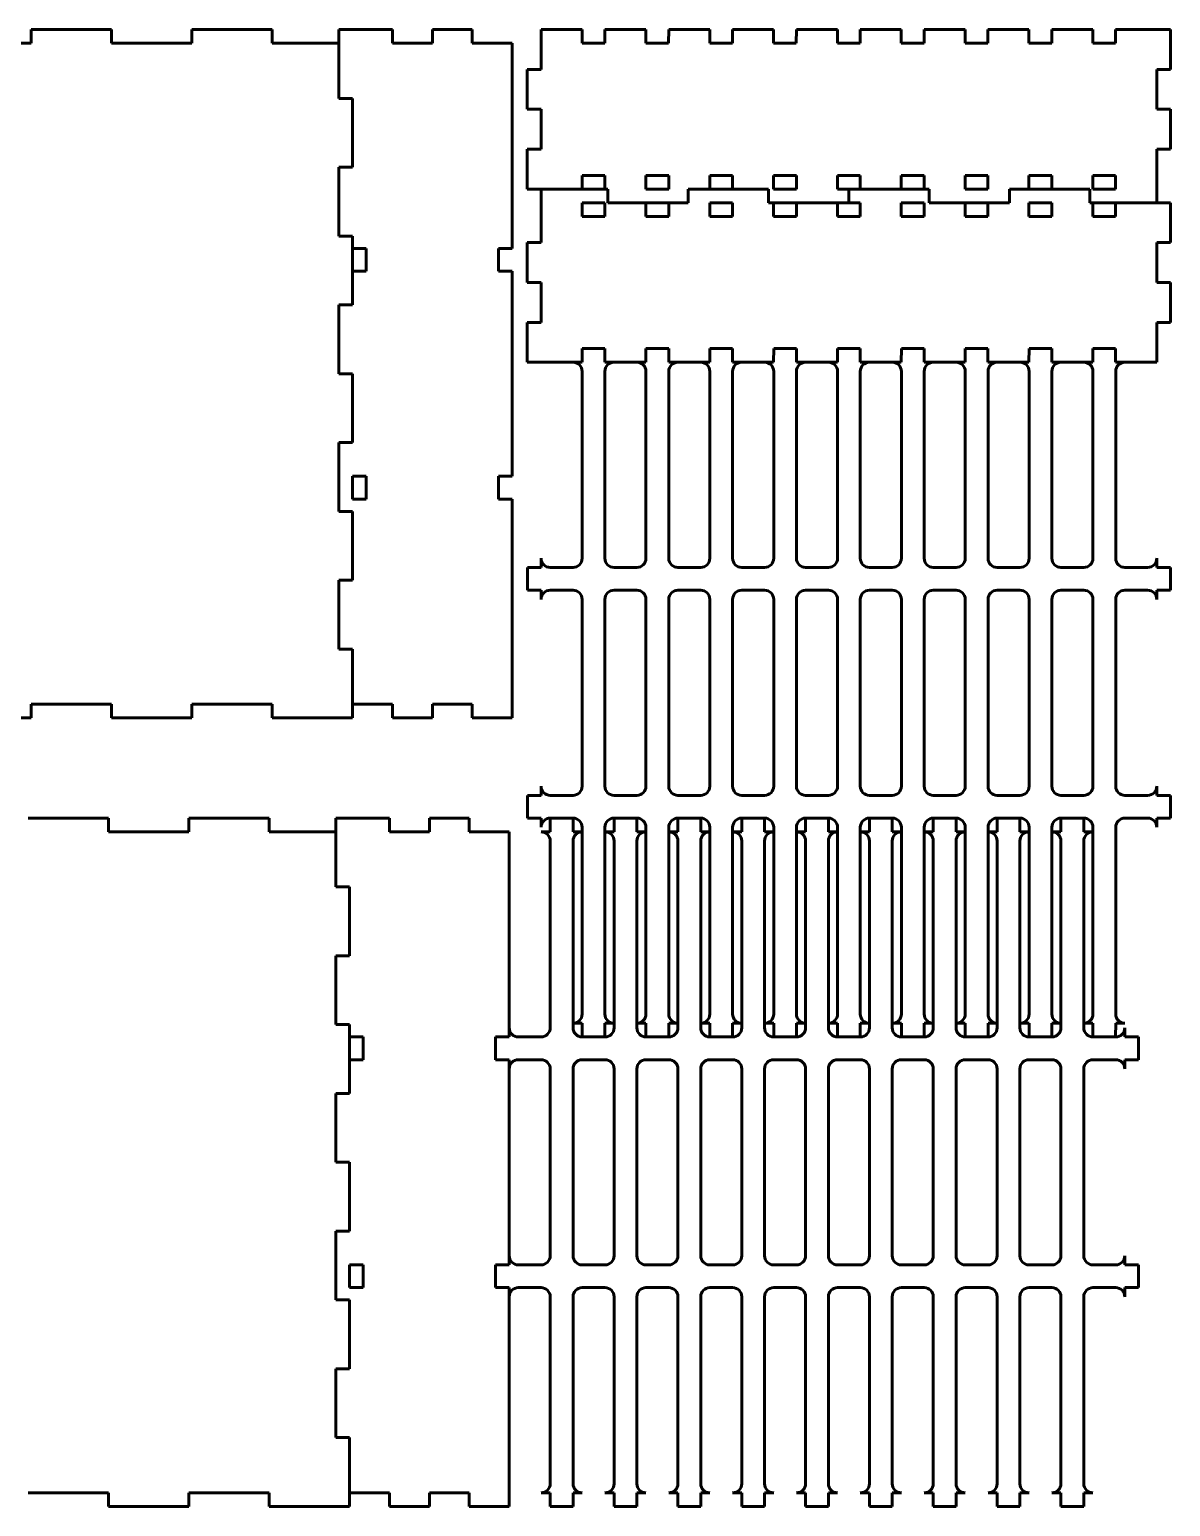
# Model space of a CAD drawing. Header units: millimetres. Extents: x -30 to 2296, y -1192 to 399.
# Drawn here: x 1696 to 2196, y -347 to 301 of the extents above; entities that cross this region are included whole.
import ezdxf

# ---------------------------------------------------------------- set-up
doc = ezdxf.new("R2010")
doc.units = ezdxf.units.MM
doc.linetypes.add('K5LT_BASIC', pattern=[0])

msp = doc.modelspace()

# ---------------------------------------------------------------- linework, layer by layer
at = {"color": 143, "linetype": 'K5LT_BASIC', "lineweight": 60, "true_color": 0x33acca}
for p, q in [((1696.575, 301), (1696.575, 295)), ((1696.575, 301), (1701.575, 301)), ((1719.575, 301), (1701.575, 301)), ((1719.575, 301), (1729.575, 301)), ((1731.825, 301), (1729.575, 301)), ((1731.825, 301), (1731.825, 295)), ((1767.075, 301), (1767.075, 295)), ((1775.575, 301), (1767.075, 301)), ((1775.575, 301), (1785.575, 301)), ((1802.325, 301), (1785.575, 301)), ((1802.325, 295), (1802.325, 301)), ((1831.575, 301), (1831.575, 270.8)), ((1855.075, 301), (1831.575, 301)), ((1855.075, 301), (1855.075, 295)), ((1890.075, 301), (1872.575, 301)), ((1872.575, 301), (1872.575, 295)), ((1890.075, 301), (1890.075, 295)), ((1920.192, 301), (1938.192, 301)), ((1920.192, 301), (1920.192, 283.5)), ((1938.192, 301), (1938.192, 295)), ((1948.192, 301), (1948.192, 295)), ((1948.192, 301), (1966.192, 301)), ((1966.192, 301), (1966.192, 295)), ((1976.192, 301), (1976.157, 295)), ((1976.192, 301), (1994.192, 301)), ((1994.192, 301), (1994.192, 295)), ((2004.192, 301), (2004.192, 295)), ((2004.192, 301), (2022.192, 301)), ((2022.192, 301), (2022.192, 295)), ((2032.192, 301), (2032.157, 295)), ((2032.192, 301), (2050.192, 301)), ((2050.192, 301), (2050.192, 295)), ((2060.192, 301), (2060.192, 295)), ((2060.192, 301), (2078.192, 301)), ((2078.192, 301), (2078.192, 295)), ((2088.192, 301), (2088.157, 295)), ((2088.192, 301), (2106.192, 301)), ((2106.192, 301), (2106.192, 295)), ((2116.192, 301), (2116.192, 295)), ((2116.192, 301), (2134.192, 301)), ((2134.192, 301), (2134.192, 295)), ((2144.192, 301), (2144.192, 295)), ((2144.192, 301), (2162.192, 301)), ((2162.192, 301), (2162.192, 295)), ((2172.192, 301), (2196.192, 301)), ((2172.192, 301), (2172.192, 295)), ((2196.192, 301), (2196.192, 283.5)), ((1661.325, 295), (1696.575, 295)), ((1731.825, 295), (1767.075, 295)), ((1802.325, 295), (1831.575, 295)), ((1872.575, 295), (1855.075, 295)), ((1907.575, 295), (1890.075, 295)), ((1907.575, 295), (1907.575, 205)), ((1938.192, 295), (1948.192, 295)), ((1966.192, 295), (1976.157, 295)), ((1994.192, 295), (2004.192, 295)), ((2022.192, 295), (2032.157, 295)), ((2050.192, 295), (2060.192, 295)), ((2078.192, 295), (2088.157, 295)), ((2106.192, 295), (2116.192, 295)), ((2134.192, 295), (2144.192, 295)), ((2162.192, 295), (2172.192, 295)), ((1914.192, 266), (1914.192, 283.5)), ((1920.192, 283.5), (1914.192, 283.5)), ((2190.192, 266), (2190.192, 283.5)), ((2190.192, 283.5), (2196.192, 283.5)), ((1831.575, 270.8), (1837.575, 270.8)), ((1914.192, 266), (1920.192, 266)), ((1920.192, 248.5), (1920.192, 266)), ((2190.192, 266), (2196.192, 266)), ((2196.192, 266), (2196.192, 248.5)), ((1914.192, 231), (1914.192, 248.5)), ((1920.192, 248.5), (1914.192, 248.5)), ((2190.192, 231), (2190.192, 248.5)), ((2190.192, 248.5), (2196.192, 248.5)), ((1837.575, 240.6), (1831.575, 240.6)), ((1831.575, 240.6), (1831.575, 210.4)), ((1948.192, 237), (1938.192, 237)), ((1938.192, 231), (1938.192, 237)), ((1948.192, 231), (1948.192, 237)), ((1976.192, 237), (1966.192, 237)), ((1966.192, 237), (1966.192, 231)), ((1976.192, 231), (1976.192, 237)), ((2004.192, 237), (1994.192, 237)), ((1994.192, 237), (1994.192, 231)), ((2004.192, 231), (2004.192, 237)), ((2032.192, 237), (2022.192, 237)), ((2022.192, 237), (2022.192, 231)), ((2032.192, 231), (2032.192, 237)), ((2060.192, 237), (2050.192, 237)), ((2050.192, 237), (2050.192, 231)), ((2060.192, 231), (2060.192, 237)), ((2088.192, 237), (2078.192, 237)), ((2078.192, 237), (2078.192, 231)), ((2088.192, 231), (2088.192, 237)), ((2116.192, 237), (2106.192, 237)), ((2106.192, 237), (2106.192, 231)), ((2116.192, 231), (2116.192, 237)), ((2144.192, 237), (2134.192, 237)), ((2134.192, 237), (2134.192, 231)), ((2144.192, 231), (2144.192, 237)), ((2172.192, 237), (2162.192, 237)), ((2162.192, 237), (2162.192, 231)), ((2172.192, 231), (2172.192, 237)), ((1914.192, 231), (1938.192, 231)), ((1920.192, 225), (1920.192, 231)), ((1948.192, 231), (1938.192, 231)), ((1948.192, 231), (1949.442, 231)), ((1949.442, 231), (1949.442, 225)), ((1966.192, 231), (1976.192, 231)), ((1984.692, 231), (1984.692, 225)), ((1984.692, 231), (1994.192, 231)), ((2004.192, 231), (1994.192, 231)), ((2004.192, 231), (2019.942, 231)), ((2019.942, 231), (2019.942, 225)), ((2022.192, 231), (2032.192, 231)), ((2050.192, 231), (2055.192, 231)), ((2055.192, 231), (2055.192, 225)), ((2060.192, 231), (2055.192, 231)), ((2060.192, 231), (2078.192, 231)), ((2088.192, 231), (2078.192, 231)), ((2088.192, 231), (2090.442, 231)), ((2090.442, 231), (2090.442, 225)), ((2106.192, 231), (2116.192, 231)), ((2125.692, 231), (2125.692, 225)), ((2125.692, 231), (2134.192, 231)), ((2144.192, 231), (2134.192, 231)), ((2144.192, 231), (2160.942, 231)), ((2160.942, 225), (2160.942, 231)), ((2162.192, 231), (2172.192, 231)), ((2190.192, 231), (2190.192, 225)), ((1920.192, 225), (1920.192, 207.5)), ((1938.192, 225), (1938.192, 219)), ((1948.192, 225), (1938.192, 225)), ((1948.192, 219), (1948.192, 225)), ((1949.442, 225), (1984.692, 225)), ((1966.192, 225), (1966.192, 219)), ((1976.192, 219), (1976.192, 225)), ((1994.192, 225), (1994.192, 219)), ((2004.192, 225), (1994.192, 225)), ((2004.192, 219), (2004.192, 225)), ((2019.942, 225), (2055.192, 225)), ((2022.192, 225), (2022.192, 219)), ((2032.192, 219), (2032.192, 225)), ((2050.192, 225), (2050.192, 219)), ((2060.192, 225), (2055.192, 225)), ((2060.192, 219), (2060.192, 225)), ((2078.192, 225), (2078.192, 219)), ((2088.192, 225), (2078.192, 225)), ((2088.192, 219), (2088.192, 225)), ((2090.442, 225), (2125.692, 225)), ((2106.192, 225), (2106.192, 219)), ((2116.192, 219), (2116.192, 225)), ((2134.192, 225), (2134.192, 219)), ((2144.192, 225), (2134.192, 225)), ((2144.192, 219), (2144.192, 225)), ((2190.192, 225), (2160.942, 225)), ((2162.192, 225), (2162.192, 219)), ((2172.192, 225), (2172.192, 219)), ((2196.192, 225), (2190.192, 225)), ((2196.192, 225), (2196.192, 207.5)), ((1938.192, 219), (1948.192, 219)), ((1966.192, 219), (1976.192, 219)), ((1994.192, 219), (2004.192, 219)), ((2022.192, 219), (2032.192, 219)), ((2050.192, 219), (2060.192, 219)), ((2078.192, 219), (2088.192, 219)), ((2106.192, 219), (2116.192, 219)), ((2134.192, 219), (2144.192, 219)), ((2162.192, 219), (2172.192, 219)), ((1837.575, 210.4), (1831.575, 210.4)), ((1920.192, 207.5), (1914.192, 207.5)), ((1914.192, 190), (1914.192, 207.5)), ((2190.192, 207.5), (2190.192, 190)), ((2190.192, 207.5), (2196.192, 207.5)), ((1837.575, 205), (1843.575, 205)), ((1837.575, 205), (1837.575, 195)), ((1843.575, 205), (1843.575, 195)), ((1907.575, 205), (1901.575, 205)), ((1901.575, 205), (1901.575, 195)), ((1843.575, 195), (1837.575, 195)), ((1901.575, 195), (1907.575, 195)), ((1907.575, 195), (1907.575, 105)), ((1920.192, 190), (1914.192, 190)), ((1920.192, 190), (1920.192, 172.5)), ((2196.192, 190), (2190.192, 190)), ((2196.192, 190), (2196.192, 172.5)), ((1837.575, 180.2), (1831.575, 180.2)), ((1831.575, 180.2), (1831.575, 150)), ((1914.192, 155), (1914.192, 172.5)), ((1920.192, 172.5), (1914.192, 172.5)), ((2190.192, 155), (2190.192, 172.5)), ((2190.192, 172.5), (2196.192, 172.5)), ((1948.192, 161), (1938.192, 161)), ((1938.192, 155), (1938.192, 161)), ((1948.192, 155), (1948.192, 161)), ((1966.192, 155), (1966.192, 161)), ((1976.192, 161), (1966.192, 161)), ((1976.192, 155), (1976.192, 161)), ((1994.192, 155), (1994.192, 161)), ((2004.192, 161), (1994.192, 161)), ((2004.192, 155), (2004.192, 161)), ((2022.192, 155), (2022.226, 161)), ((2032.192, 161), (2022.226, 161)), ((2032.192, 155), (2032.192, 161)), ((2050.192, 155), (2050.192, 161)), ((2060.192, 161), (2050.192, 161)), ((2060.192, 155), (2060.192, 161)), ((2078.192, 155), (2078.226, 161)), ((2088.192, 161), (2078.226, 161)), ((2088.192, 155), (2088.192, 161)), ((2106.192, 155), (2106.192, 161)), ((2116.192, 161), (2106.192, 161)), ((2116.192, 155), (2116.192, 161)), ((2134.192, 155), (2134.226, 161)), ((2144.192, 161), (2134.226, 161)), ((2144.192, 155), (2144.192, 161)), ((2162.192, 155), (2162.192, 161)), ((2172.192, 161), (2162.192, 161)), ((2172.192, 155), (2172.192, 161)), ((1831.575, 150), (1837.575, 150)), ((1938.192, 155), (1914.192, 155)), ((1966.192, 155), (1948.192, 155)), ((1994.192, 155), (1976.192, 155)), ((2022.192, 155), (2004.192, 155)), ((2050.192, 155), (2032.192, 155)), ((2078.192, 155), (2060.192, 155)), ((2106.192, 155), (2088.192, 155)), ((2134.192, 155), (2116.192, 155)), ((2162.192, 155), (2144.192, 155)), ((2190.192, 155), (2172.192, 155)), ((1837.575, 119.8), (1831.575, 119.8)), ((1831.575, 119.8), (1831.575, 89.6)), ((1837.575, 95), (1837.575, 105)), ((1837.575, 105), (1843.575, 105)), ((1843.575, 105), (1843.575, 95)), ((1907.575, 105), (1901.575, 105)), ((1901.575, 105), (1901.575, 95)), ((1843.575, 95), (1837.575, 95)), ((1907.575, 95), (1901.575, 95)), ((1907.575, 95), (1907.575, -1)), ((1831.575, 89.6), (1837.575, 89.6)), ((1914.226, 65), (1920.226, 65)), ((1914.226, 65), (1914.226, 55)), ((2190.226, 65), (2196.226, 65)), ((2196.226, 65), (2196.226, 55)), ((1837.575, 59.4), (1831.575, 59.4)), ((1831.575, 59.4), (1831.575, 29.2)), ((1914.226, 55), (1920.226, 55)), ((2190.226, 55), (2196.226, 55)), ((1831.575, 29.2), (1837.575, 29.2)), ((1731.825, 5), (1696.575, 5)), ((1696.575, -1), (1696.575, 5)), ((1731.825, -1), (1731.825, 5)), ((1802.325, 5), (1767.075, 5)), ((1767.075, -1), (1767.075, 5)), ((1802.325, -1), (1802.325, 5)), ((1855.075, 5), (1837.575, 5)), ((1855.075, -1), (1855.075, 5)), ((1872.575, -1), (1872.575, 5)), ((1872.575, 5), (1890.075, 5)), ((1890.075, 5), (1890.075, -1)), ((1691.575, -1), (1696.575, -1)), ((1747.575, -1), (1731.825, -1)), ((1747.575, -1), (1757.575, -1)), ((1767.075, -1), (1757.575, -1)), ((1803.575, -1), (1802.325, -1)), ((1803.575, -1), (1813.575, -1)), ((1837.575, -1), (1813.575, -1)), ((1872.575, -1), (1855.075, -1)), ((1907.575, -1), (1890.075, -1)), ((1914.226, -35), (1920.226, -35)), ((1914.226, -35), (1920.226, -35)), ((1914.226, -45), (1914.226, -35)), ((2190.226, -35), (2196.226, -35)), ((2196.226, -35), (2196.226, -45)), ((1700.226, -45), (1695.226, -45)), ((1700.226, -45), (1718.226, -45)), ((1728.226, -45), (1718.226, -45)), ((1728.226, -45), (1730.476, -45)), ((1730.476, -45), (1730.476, -51)), ((1765.726, -45), (1765.726, -51)), ((1765.726, -45), (1774.226, -45)), ((1784.226, -45), (1774.226, -45)), ((1784.226, -45), (1800.976, -45)), ((1800.976, -51), (1800.976, -45)), ((1830.226, -45), (1830.226, -75.2)), ((1853.726, -45), (1830.226, -45)), ((1853.726, -51), (1853.726, -45)), ((1888.726, -45), (1871.226, -45)), ((1871.226, -45), (1871.226, -51)), ((1888.726, -51), (1888.726, -45)), ((1914.226, -45), (1920.226, -45)), ((1914.226, -45), (1920.226, -45)), ((1924.226, -45), (1924.226, -51)), ((1924.226, -45), (1924.226, -51)), ((1934.226, -45), (1934.226, -51)), ((1934.226, -45), (1934.226, -51)), ((1952.226, -45), (1952.226, -51)), ((1952.226, -45), (1952.226, -51)), ((1962.226, -45), (1962.192, -51)), ((1962.226, -45), (1962.192, -51)), ((1980.226, -45), (1980.226, -51)), ((1980.226, -45), (1980.226, -51)), ((1990.226, -45), (1990.226, -51)), ((1990.226, -45), (1990.226, -51)), ((2008.226, -45), (2008.226, -51)), ((2008.226, -45), (2008.226, -51)), ((2018.226, -45), (2018.226, -51)), ((2018.226, -45), (2018.226, -51)), ((2036.226, -45), (2036.226, -51)), ((2046.226, -45), (2046.226, -51)), ((2064.226, -45), (2064.226, -51)), ((2074.226, -45), (2074.192, -51)), ((2092.226, -45), (2092.226, -51)), ((2102.226, -45), (2102.226, -51)), ((2120.226, -45), (2120.226, -51)), ((2130.226, -45), (2130.226, -51)), ((2148.226, -45), (2148.226, -51)), ((2158.226, -45), (2158.192, -51)), ((2190.226, -45), (2196.226, -45)), ((1730.476, -51), (1765.726, -51)), ((1830.226, -51), (1800.976, -51)), ((1871.226, -51), (1853.726, -51)), ((1906.226, -51), (1888.726, -51)), ((1906.226, -141), (1906.226, -51)), ((1966.226, -51), (1962.192, -51)), ((2078.226, -51), (2074.192, -51)), ((2162.226, -51), (2158.192, -51)), ((1830.226, -75.2), (1836.226, -75.2)), ((1830.226, -105.4), (1836.226, -105.4)), ((1830.226, -105.4), (1830.226, -135.6)), ((1830.226, -135.6), (1836.226, -135.6)), ((1938.226, -135), (1938.226, -141)), ((1948.226, -135), (1948.226, -141)), ((1966.226, -135), (1966.226, -141)), ((1976.226, -135), (1976.192, -141)), ((1994.226, -135), (1994.226, -141)), ((2004.226, -135), (2004.226, -141)), ((2022.226, -135), (2022.226, -141)), ((2032.226, -135), (2032.192, -141)), ((2050.226, -135), (2050.226, -141)), ((2060.226, -135), (2060.226, -141)), ((2078.226, -135), (2078.226, -141)), ((2088.226, -135), (2088.192, -141)), ((2106.226, -135), (2106.226, -141)), ((2116.226, -135), (2116.226, -141)), ((2134.226, -135), (2134.226, -141)), ((2144.226, -135), (2144.226, -141)), ((2162.226, -135), (2162.226, -141)), ((2172.226, -135), (2172.192, -141)), ((1836.226, -141), (1842.226, -141)), ((1836.226, -151), (1836.226, -141)), ((1842.226, -141), (1842.226, -151)), ((1906.226, -141), (1900.226, -141)), ((1900.226, -151), (1900.226, -141)), ((2176.226, -141), (2182.226, -141)), ((2182.226, -151), (2182.226, -141)), ((1842.226, -151), (1836.226, -151)), ((1900.226, -151), (1906.226, -151)), ((1906.226, -241), (1906.226, -151)), ((2176.226, -151), (2182.226, -151)), ((1830.226, -165.8), (1836.226, -165.8)), ((1830.226, -165.8), (1830.226, -196)), ((1830.226, -196), (1836.226, -196)), ((1836.226, -226.2), (1830.226, -226.2)), ((1830.226, -226.2), (1830.226, -256.4)), ((1836.226, -251), (1836.226, -241)), ((1836.226, -241), (1842.226, -241)), ((1842.226, -241), (1842.226, -251)), ((1900.226, -251), (1900.226, -241)), ((1900.226, -241), (1906.226, -241)), ((2176.226, -241), (2182.226, -241)), ((2182.226, -251), (2182.226, -241)), ((1842.226, -251), (1836.226, -251)), ((1906.226, -251), (1900.226, -251)), ((1906.226, -347), (1906.226, -251)), ((2176.226, -251), (2182.226, -251)), ((1830.226, -256.4), (1836.226, -256.4)), ((1830.226, -286.6), (1836.226, -286.6)), ((1830.226, -286.6), (1830.226, -316.8)), ((1836.226, -316.8), (1830.226, -316.8)), ((1730.476, -341), (1695.226, -341)), ((1730.476, -347), (1730.476, -341)), ((1800.976, -341), (1765.726, -341)), ((1765.726, -347), (1765.726, -341)), ((1800.976, -347), (1800.976, -341)), ((1836.226, -341), (1853.726, -341)), ((1853.726, -347), (1853.726, -341)), ((1871.226, -341), (1888.726, -341)), ((1871.226, -341), (1871.226, -347)), ((1888.726, -347), (1888.726, -341)), ((1924.226, -341), (1924.226, -347)), ((1934.226, -341), (1934.226, -347)), ((1952.226, -341), (1952.226, -347)), ((1962.226, -341), (1962.192, -347)), ((1980.226, -341), (1980.226, -347)), ((1990.226, -341), (1990.226, -347)), ((2008.226, -341), (2008.226, -347)), ((2018.226, -341), (2018.192, -347)), ((2036.226, -341), (2036.226, -347)), ((2046.226, -341), (2046.226, -347)), ((2064.226, -341), (2064.226, -347)), ((2074.226, -341), (2074.192, -347)), ((2092.226, -341), (2092.226, -347)), ((2102.226, -341), (2102.226, -347)), ((2120.226, -341), (2120.226, -347)), ((2130.226, -341), (2130.226, -347)), ((2148.226, -341), (2148.226, -347)), ((2158.226, -341), (2158.192, -347)), ((1730.476, -347), (1746.226, -347)), ((1756.226, -347), (1746.226, -347)), ((1756.226, -347), (1765.726, -347)), ((1800.976, -347), (1802.226, -347)), ((1812.226, -347), (1802.226, -347)), ((1812.226, -347), (1836.226, -347)), ((1871.226, -347), (1853.726, -347)), ((1906.226, -347), (1888.726, -347)), ((1924.226, -347), (1934.226, -347)), ((1952.226, -347), (1962.192, -347)), ((1980.226, -347), (1990.226, -347)), ((2008.226, -347), (2018.192, -347)), ((2036.226, -347), (2046.226, -347)), ((2064.226, -347), (2074.192, -347)), ((2092.226, -347), (2102.226, -347)), ((2120.226, -347), (2130.226, -347)), ((2148.226, -347), (2158.192, -347))]:
    msp.add_line(p, q, dxfattribs=at)
for points in [[(1837.575, 270.8), (1837.575, 240.6)], [(1837.575, 210.4), (1837.575, 205)], [(1837.575, 195), (1837.575, 180.2)], [(1837.575, 150), (1837.575, 119.8)], [(1938.226, 69), (1938.226, 151)], [(1948.226, 151), (1948.226, 69)], [(1966.226, 69), (1966.226, 151)], [(1976.226, 151), (1976.226, 69)], [(1994.226, 69), (1994.226, 151)], [(2004.226, 151), (2004.226, 69)], [(2022.226, 69), (2022.226, 151)], [(2032.226, 151), (2032.226, 69)], [(2050.226, 69), (2050.226, 151)], [(2060.226, 151), (2060.226, 69)], [(2078.226, 69), (2078.226, 151)], [(2088.226, 151), (2088.226, 69)], [(2106.226, 69), (2106.226, 151)], [(2116.226, 151), (2116.226, 69)], [(2134.226, 69), (2134.226, 151)], [(2144.226, 151), (2144.226, 69)], [(2162.226, 69), (2162.226, 151)], [(2172.226, 151), (2172.226, 69)], [(1837.575, 89.6), (1837.575, 59.4)], [(1920.226, 69), (1920.226, 65)], [(1924.226, 65), (1934.226, 65)], [(1952.226, 65), (1962.226, 65)], [(1980.226, 65), (1990.226, 65)], [(2008.226, 65), (2018.226, 65)], [(2036.226, 65), (2046.226, 65)], [(2064.226, 65), (2074.226, 65)], [(2092.226, 65), (2102.226, 65)], [(2120.226, 65), (2130.226, 65)], [(2148.226, 65), (2158.226, 65)], [(2176.226, 65), (2186.226, 65)], [(2190.226, 65), (2190.226, 69)], [(1920.226, 55), (1920.226, 51)], [(1934.226, 55), (1924.226, 55)], [(1962.226, 55), (1952.226, 55)], [(1990.226, 55), (1980.226, 55)], [(2018.226, 55), (2008.226, 55)], [(2046.226, 55), (2036.226, 55)], [(2074.226, 55), (2064.226, 55)], [(2102.226, 55), (2092.226, 55)], [(2130.226, 55), (2120.226, 55)], [(2158.226, 55), (2148.226, 55)], [(2186.226, 55), (2176.226, 55)], [(2190.226, 51), (2190.226, 55)], [(1938.226, -31), (1938.226, 51)], [(1948.226, 51), (1948.226, -31)], [(1966.226, -31), (1966.226, 51)], [(1976.226, 51), (1976.226, -31)], [(1994.226, -31), (1994.226, 51)], [(2004.226, 51), (2004.226, -31)], [(2022.226, -31), (2022.226, 51)], [(2032.226, 51), (2032.226, -31)], [(2050.226, -31), (2050.226, 51)], [(2060.226, 51), (2060.226, -31)], [(2078.226, -31), (2078.226, 51)], [(2088.226, 51), (2088.226, -31)], [(2106.226, -31), (2106.226, 51)], [(2116.226, 51), (2116.226, -31)], [(2134.226, -31), (2134.226, 51)], [(2144.226, 51), (2144.226, -31)], [(2162.226, -31), (2162.226, 51)], [(2172.226, 51), (2172.226, -31)], [(1837.575, 29.2), (1837.575, -1)], [(1920.226, -31), (1920.226, -35)], [(2190.226, -35), (2190.226, -31)], [(1924.226, -35), (1934.226, -35)], [(1952.226, -35), (1962.226, -35)], [(1980.226, -35), (1990.226, -35)], [(2008.226, -35), (2018.226, -35)], [(2036.226, -35), (2046.226, -35)], [(2064.226, -35), (2074.226, -35)], [(2092.226, -35), (2102.226, -35)], [(2120.226, -35), (2130.226, -35)], [(2148.226, -35), (2158.226, -35)], [(2176.226, -35), (2186.226, -35)], [(1920.226, -45), (1920.226, -49)], [(1934.226, -45), (1924.226, -45)], [(1962.226, -45), (1952.226, -45)], [(1990.226, -45), (1980.226, -45)], [(2018.226, -45), (2008.226, -45)], [(2046.226, -45), (2036.226, -45)], [(2074.226, -45), (2064.226, -45)], [(2102.226, -45), (2092.226, -45)], [(2130.226, -45), (2120.226, -45)], [(2158.226, -45), (2148.226, -45)], [(2186.226, -45), (2176.226, -45)], [(2190.226, -49), (2190.226, -45)], [(1924.226, -51), (1920.226, -51)], [(1938.226, -51), (1934.226, -51)], [(1938.226, -131), (1938.226, -49)], [(1948.226, -49), (1948.226, -131)], [(1952.226, -51), (1948.226, -51)], [(1966.226, -131), (1966.226, -49)], [(1976.226, -49), (1976.226, -131)], [(1980.226, -51), (1976.226, -51)], [(1994.226, -51), (1990.226, -51)], [(1994.226, -131), (1994.226, -49)], [(2004.226, -49), (2004.226, -131)], [(2008.226, -51), (2004.226, -51)], [(2022.226, -51), (2018.226, -51)], [(2022.226, -131), (2022.226, -49)], [(2032.226, -49), (2032.226, -131)], [(2036.226, -51), (2032.226, -51)], [(2050.226, -51), (2046.226, -51)], [(2050.226, -131), (2050.226, -49)], [(2060.226, -49), (2060.226, -131)], [(2064.226, -51), (2060.226, -51)], [(2078.226, -131), (2078.226, -49)], [(2088.226, -49), (2088.226, -131)], [(2092.226, -51), (2088.226, -51)], [(2106.226, -51), (2102.226, -51)], [(2106.226, -131), (2106.226, -49)], [(2116.226, -49), (2116.226, -131)], [(2120.226, -51), (2116.226, -51)], [(2134.226, -51), (2130.226, -51)], [(2134.226, -131), (2134.226, -49)], [(2144.226, -49), (2144.226, -131)], [(2148.226, -51), (2144.226, -51)], [(2162.226, -131), (2162.226, -49)], [(2172.226, -49), (2172.226, -131)], [(1924.226, -137), (1924.226, -55)], [(1934.226, -55), (1934.226, -137)], [(1952.226, -137), (1952.226, -55)], [(1962.226, -55), (1962.226, -137)], [(1980.226, -137), (1980.226, -55)], [(1990.226, -55), (1990.226, -137)], [(2008.226, -137), (2008.226, -55)], [(2018.226, -55), (2018.226, -137)], [(2036.226, -137), (2036.226, -55)], [(2046.226, -55), (2046.226, -137)], [(2064.226, -137), (2064.226, -55)], [(2074.226, -55), (2074.226, -137)], [(2092.226, -137), (2092.226, -55)], [(2102.226, -55), (2102.226, -137)], [(2120.226, -137), (2120.226, -55)], [(2130.226, -55), (2130.226, -137)], [(2148.226, -137), (2148.226, -55)], [(2158.226, -55), (2158.226, -137)], [(1836.226, -75.2), (1836.226, -105.4)], [(1836.226, -135.6), (1836.226, -141)], [(1934.226, -135), (1938.226, -135)], [(1948.226, -135), (1952.226, -135)], [(1962.226, -135), (1966.226, -135)], [(1976.226, -135), (1980.226, -135)], [(1990.226, -135), (1994.226, -135)], [(2004.226, -135), (2008.226, -135)], [(2018.226, -135), (2022.226, -135)], [(2032.226, -135), (2036.226, -135)], [(2046.226, -135), (2050.226, -135)], [(2060.226, -135), (2064.226, -135)], [(2074.226, -135), (2078.226, -135)], [(2088.226, -135), (2092.226, -135)], [(2102.226, -135), (2106.226, -135)], [(2116.226, -135), (2120.226, -135)], [(2130.226, -135), (2134.226, -135)], [(2144.226, -135), (2148.226, -135)], [(2158.226, -135), (2162.226, -135)], [(2172.226, -135), (2176.226, -135)], [(1910.226, -141), (1920.226, -141)], [(1938.226, -141), (1948.226, -141)], [(1966.226, -141), (1976.226, -141)], [(1994.226, -141), (2004.226, -141)], [(2022.226, -141), (2032.226, -141)], [(2050.226, -141), (2060.226, -141)], [(2078.226, -141), (2088.226, -141)], [(2106.226, -141), (2116.226, -141)], [(2134.226, -141), (2144.226, -141)], [(2162.226, -141), (2172.226, -141)], [(2176.226, -141), (2176.226, -137)], [(1836.226, -151), (1836.226, -165.8)], [(1920.226, -151), (1910.226, -151)], [(1924.226, -237), (1924.226, -155)], [(1934.226, -155), (1934.226, -237)], [(1948.226, -151), (1938.226, -151)], [(1952.226, -237), (1952.226, -155)], [(1962.226, -155), (1962.226, -237)], [(1976.226, -151), (1966.226, -151)], [(1980.226, -237), (1980.226, -155)], [(1990.226, -155), (1990.226, -237)], [(2004.226, -151), (1994.226, -151)], [(2008.226, -237), (2008.226, -155)], [(2018.226, -155), (2018.226, -237)], [(2032.226, -151), (2022.226, -151)], [(2036.226, -237), (2036.226, -155)], [(2046.226, -155), (2046.226, -237)], [(2060.226, -151), (2050.226, -151)], [(2064.226, -237), (2064.226, -155)], [(2074.226, -155), (2074.226, -237)], [(2088.226, -151), (2078.226, -151)], [(2092.226, -237), (2092.226, -155)], [(2102.226, -155), (2102.226, -237)], [(2116.226, -151), (2106.226, -151)], [(2120.226, -237), (2120.226, -155)], [(2130.226, -155), (2130.226, -237)], [(2144.226, -151), (2134.226, -151)], [(2148.226, -237), (2148.226, -155)], [(2158.226, -155), (2158.226, -237)], [(2172.226, -151), (2162.226, -151)], [(2176.226, -155), (2176.226, -151)], [(1836.226, -196), (1836.226, -226.2)], [(2176.226, -241), (2176.226, -237)], [(1910.226, -241), (1920.226, -241)], [(1938.226, -241), (1948.226, -241)], [(1966.226, -241), (1976.226, -241)], [(1994.226, -241), (2004.226, -241)], [(2022.226, -241), (2032.226, -241)], [(2050.226, -241), (2060.226, -241)], [(2078.226, -241), (2088.226, -241)], [(2106.226, -241), (2116.226, -241)], [(2134.226, -241), (2144.226, -241)], [(2162.226, -241), (2172.226, -241)], [(1920.226, -251), (1910.226, -251)], [(1948.226, -251), (1938.226, -251)], [(1976.226, -251), (1966.226, -251)], [(2004.226, -251), (1994.226, -251)], [(2032.226, -251), (2022.226, -251)], [(2060.226, -251), (2050.226, -251)], [(2088.226, -251), (2078.226, -251)], [(2116.226, -251), (2106.226, -251)], [(2144.226, -251), (2134.226, -251)], [(2172.226, -251), (2162.226, -251)], [(2176.226, -255), (2176.226, -251)], [(1836.226, -256.4), (1836.226, -286.6)], [(1924.226, -337), (1924.226, -255)], [(1934.226, -255), (1934.226, -337)], [(1952.226, -337), (1952.226, -255)], [(1962.226, -255), (1962.226, -337)], [(1980.226, -337), (1980.226, -255)], [(1990.226, -255), (1990.226, -337)], [(2008.226, -337), (2008.226, -255)], [(2018.226, -255), (2018.226, -337)], [(2036.226, -337), (2036.226, -255)], [(2046.226, -255), (2046.226, -337)], [(2064.226, -337), (2064.226, -255)], [(2074.226, -255), (2074.226, -337)], [(2092.226, -337), (2092.226, -255)], [(2102.226, -255), (2102.226, -337)], [(2120.226, -337), (2120.226, -255)], [(2130.226, -255), (2130.226, -337)], [(2148.226, -337), (2148.226, -255)], [(2158.226, -255), (2158.226, -337)], [(1836.226, -316.8), (1836.226, -347)], [(1920.226, -341), (1924.226, -341)], [(1934.226, -341), (1938.226, -341)], [(1948.226, -341), (1952.226, -341)], [(1962.226, -341), (1966.226, -341)], [(1976.226, -341), (1980.226, -341)], [(1990.226, -341), (1994.226, -341)], [(2004.226, -341), (2008.226, -341)], [(2018.226, -341), (2022.226, -341)], [(2032.226, -341), (2036.226, -341)], [(2046.226, -341), (2050.226, -341)], [(2060.226, -341), (2064.226, -341)], [(2074.226, -341), (2078.226, -341)], [(2088.226, -341), (2092.226, -341)], [(2102.226, -341), (2106.226, -341)], [(2116.226, -341), (2120.226, -341)], [(2130.226, -341), (2134.226, -341)], [(2144.226, -341), (2148.226, -341)], [(2158.226, -341), (2162.226, -341)]]:
    msp.add_lwpolyline(points, dxfattribs=at)
for centre, start, end in [((1934.226, 151), 0, 90), ((1952.226, 151), 90, 180), ((1962.226, 151), 0, 90), ((1980.226, 151), 90, 180), ((1990.226, 151), 0, 90), ((2008.226, 151), 90, 180), ((2018.226, 151), 0, 90), ((2036.226, 151), 90, 180), ((2046.226, 151), 0, 90), ((2064.226, 151), 90, 180), ((2074.226, 151), 0, 90), ((2092.226, 151), 90, 180), ((2102.226, 151), 0, 90), ((2120.226, 151), 90, 180), ((2130.226, 151), 0, 90), ((2148.226, 151), 90, 180), ((2158.226, 151), 0, 90), ((2176.226, 151), 90, 180), ((1924.226, 69), 180, 270), ((1934.226, 69), 270, 0), ((1952.226, 69), 180, 270), ((1962.226, 69), 270, 0), ((1980.226, 69), 180, 270), ((1990.226, 69), 270, 0), ((2008.226, 69), 180, 270), ((2018.226, 69), 270, 0), ((2036.226, 69), 180, 270), ((2046.226, 69), 270, 0), ((2064.226, 69), 180, 270), ((2074.226, 69), 270, 0), ((2092.226, 69), 180, 270), ((2102.226, 69), 270, 0), ((2120.226, 69), 180, 270), ((2130.226, 69), 270, 0), ((2148.226, 69), 180, 270), ((2158.226, 69), 270, 0), ((2176.226, 69), 180, 270), ((2186.226, 69), 270, 0), ((1924.226, 51), 90, 180), ((1934.226, 51), 0, 90), ((1952.226, 51), 90, 180), ((1962.226, 51), 0, 90), ((1980.226, 51), 90, 180), ((1990.226, 51), 0, 90), ((2008.226, 51), 90, 180), ((2018.226, 51), 0, 90), ((2036.226, 51), 90, 180), ((2046.226, 51), 0, 90), ((2064.226, 51), 90, 180), ((2074.226, 51), 0, 90), ((2092.226, 51), 90, 180), ((2102.226, 51), 0, 90), ((2120.226, 51), 90, 180), ((2130.226, 51), 0, 90), ((2148.226, 51), 90, 180), ((2158.226, 51), 0, 90), ((2176.226, 51), 90, 180), ((2186.226, 51), 0, 90), ((1924.226, -31), 180, 270), ((1934.226, -31), 270, 0), ((1952.226, -31), 180, 270), ((1962.226, -31), 270, 0), ((1980.226, -31), 180, 270), ((1990.226, -31), 270, 0), ((2008.226, -31), 180, 270), ((2018.226, -31), 270, 0), ((2036.226, -31), 180, 270), ((2046.226, -31), 270, 0), ((2064.226, -31), 180, 270), ((2074.226, -31), 270, 0), ((2092.226, -31), 180, 270), ((2102.226, -31), 270, 0), ((2120.226, -31), 180, 270), ((2130.226, -31), 270, 0), ((2148.226, -31), 180, 270), ((2158.226, -31), 270, 0), ((2176.226, -31), 180, 270), ((2186.226, -31), 270, 0), ((1924.226, -49), 90, 180), ((1934.226, -49), 0, 90), ((1952.226, -49), 90, 180), ((1952.226, -49), 90, 180), ((1962.226, -49), 0, 90), ((1962.226, -49), 0, 90), ((1980.226, -49), 90, 180), ((1990.226, -49), 0, 90), ((2008.226, -49), 90, 180), ((2018.226, -49), 0, 90), ((2036.226, -49), 90, 180), ((2046.226, -49), 0, 90), ((2064.226, -49), 90, 180), ((2074.226, -49), 0, 90), ((2092.226, -49), 90, 180), ((2102.226, -49), 0, 90), ((2120.226, -49), 90, 180), ((2130.226, -49), 0, 90), ((2148.226, -49), 90, 180), ((2158.226, -49), 0, 90), ((2176.226, -49), 90, 180), ((2186.226, -49), 0, 90), ((1920.226, -55), 0, 90), ((1938.226, -55), 90, 180), ((1948.226, -55), 0, 90), ((1966.226, -55), 90, 180), ((1976.226, -55), 0, 90), ((1994.226, -55), 90, 180), ((2004.226, -55), 0, 90), ((2022.226, -55), 90, 180), ((2032.226, -55), 0, 90), ((2050.226, -55), 90, 180), ((2060.226, -55), 0, 90), ((2078.226, -55), 90, 180), ((2088.226, -55), 0, 90), ((2106.226, -55), 90, 180), ((2116.226, -55), 0, 90), ((2134.226, -55), 90, 180), ((2144.226, -55), 0, 90), ((2162.226, -55), 90, 180), ((1934.226, -131), 270, 0), ((1952.226, -131), 180, 270), ((1952.226, -131), 180, 270), ((1962.226, -131), 270, 0), ((1962.226, -131), 270, 0), ((1980.226, -131), 180, 270), ((1990.226, -131), 270, 0), ((2008.226, -131), 180, 270), ((2018.226, -131), 270, 0), ((2036.226, -131), 180, 270), ((2046.226, -131), 270, 0), ((2064.226, -131), 180, 270), ((2074.226, -131), 270, 0), ((2092.226, -131), 180, 270), ((2102.226, -131), 270, 0), ((2120.226, -131), 180, 270), ((2130.226, -131), 270, 0), ((2148.226, -131), 180, 270), ((2158.226, -131), 270, 0), ((2176.226, -131), 180, 270), ((1910.226, -137), 180, 270), ((1920.226, -137), 270, 0), ((1938.226, -137), 180, 270), ((1948.226, -137), 270, 0), ((1966.226, -137), 180, 270), ((1976.226, -137), 270, 0), ((1994.226, -137), 180, 270), ((2004.226, -137), 270, 0), ((2022.226, -137), 180, 270), ((2032.226, -137), 270, 0), ((2050.226, -137), 180, 270), ((2060.226, -137), 270, 0), ((2078.226, -137), 180, 270), ((2088.226, -137), 270, 0), ((2106.226, -137), 180, 270), ((2116.226, -137), 270, 0), ((2134.226, -137), 180, 270), ((2144.226, -137), 270, 0), ((2162.226, -137), 180, 270), ((2172.226, -137), 270, 0), ((1910.226, -155), 90, 180), ((1920.226, -155), 0, 90), ((1938.226, -155), 90, 180), ((1948.226, -155), 0, 90), ((1966.226, -155), 90, 180), ((1976.226, -155), 0, 90), ((1994.226, -155), 90, 180), ((2004.226, -155), 0, 90), ((2022.226, -155), 90, 180), ((2032.226, -155), 0, 90), ((2050.226, -155), 90, 180), ((2060.226, -155), 0, 90), ((2078.226, -155), 90, 180), ((2088.226, -155), 0, 90), ((2106.226, -155), 90, 180), ((2116.226, -155), 0, 90), ((2134.226, -155), 90, 180), ((2144.226, -155), 0, 90), ((2162.226, -155), 90, 180), ((2172.226, -155), 0, 90), ((1910.226, -237), 180, 270), ((1920.226, -237), 270, 0), ((1938.226, -237), 180, 270), ((1948.226, -237), 270, 0), ((1966.226, -237), 180, 270), ((1976.226, -237), 270, 0), ((1994.226, -237), 180, 270), ((2004.226, -237), 270, 0), ((2022.226, -237), 180, 270), ((2032.226, -237), 270, 0), ((2050.226, -237), 180, 270), ((2060.226, -237), 270, 0), ((2078.226, -237), 180, 270), ((2088.226, -237), 270, 0), ((2106.226, -237), 180, 270), ((2116.226, -237), 270, 0), ((2134.226, -237), 180, 270), ((2144.226, -237), 270, 0), ((2162.226, -237), 180, 270), ((2172.226, -237), 270, 0), ((1910.226, -255), 90, 180), ((1920.226, -255), 0, 90), ((1938.226, -255), 90, 180), ((1938.226, -255), 90, 180), ((1948.226, -255), 0, 90), ((1948.226, -255), 0, 90), ((1966.226, -255), 90, 180), ((1976.226, -255), 0, 90), ((1994.226, -255), 90, 180), ((2004.226, -255), 0, 90), ((2022.226, -255), 90, 180), ((2032.226, -255), 0, 90), ((2050.226, -255), 90, 180), ((2060.226, -255), 0, 90), ((2078.226, -255), 90, 180), ((2088.226, -255), 0, 90), ((2106.226, -255), 90, 180), ((2116.226, -255), 0, 90), ((2134.226, -255), 90, 180), ((2144.226, -255), 0, 90), ((2162.226, -255), 90, 180), ((2172.226, -255), 0, 90), ((1920.226, -337), 270, 0), ((1938.226, -337), 180, 270), ((1938.226, -337), 180, 270), ((1948.226, -337), 270, 0), ((1948.226, -337), 270, 0), ((1966.226, -337), 180, 270), ((1976.226, -337), 270, 0), ((1994.226, -337), 180, 270), ((2004.226, -337), 270, 0), ((2022.226, -337), 180, 270), ((2032.226, -337), 270, 0), ((2050.226, -337), 180, 270), ((2060.226, -337), 270, 0), ((2078.226, -337), 180, 270), ((2088.226, -337), 270, 0), ((2106.226, -337), 180, 270), ((2116.226, -337), 270, 0), ((2134.226, -337), 180, 270), ((2144.226, -337), 270, 0), ((2162.226, -337), 180, 270)]:
    msp.add_arc(centre, 4, start, end, dxfattribs=at)

doc.saveas('drawing.dxf')
